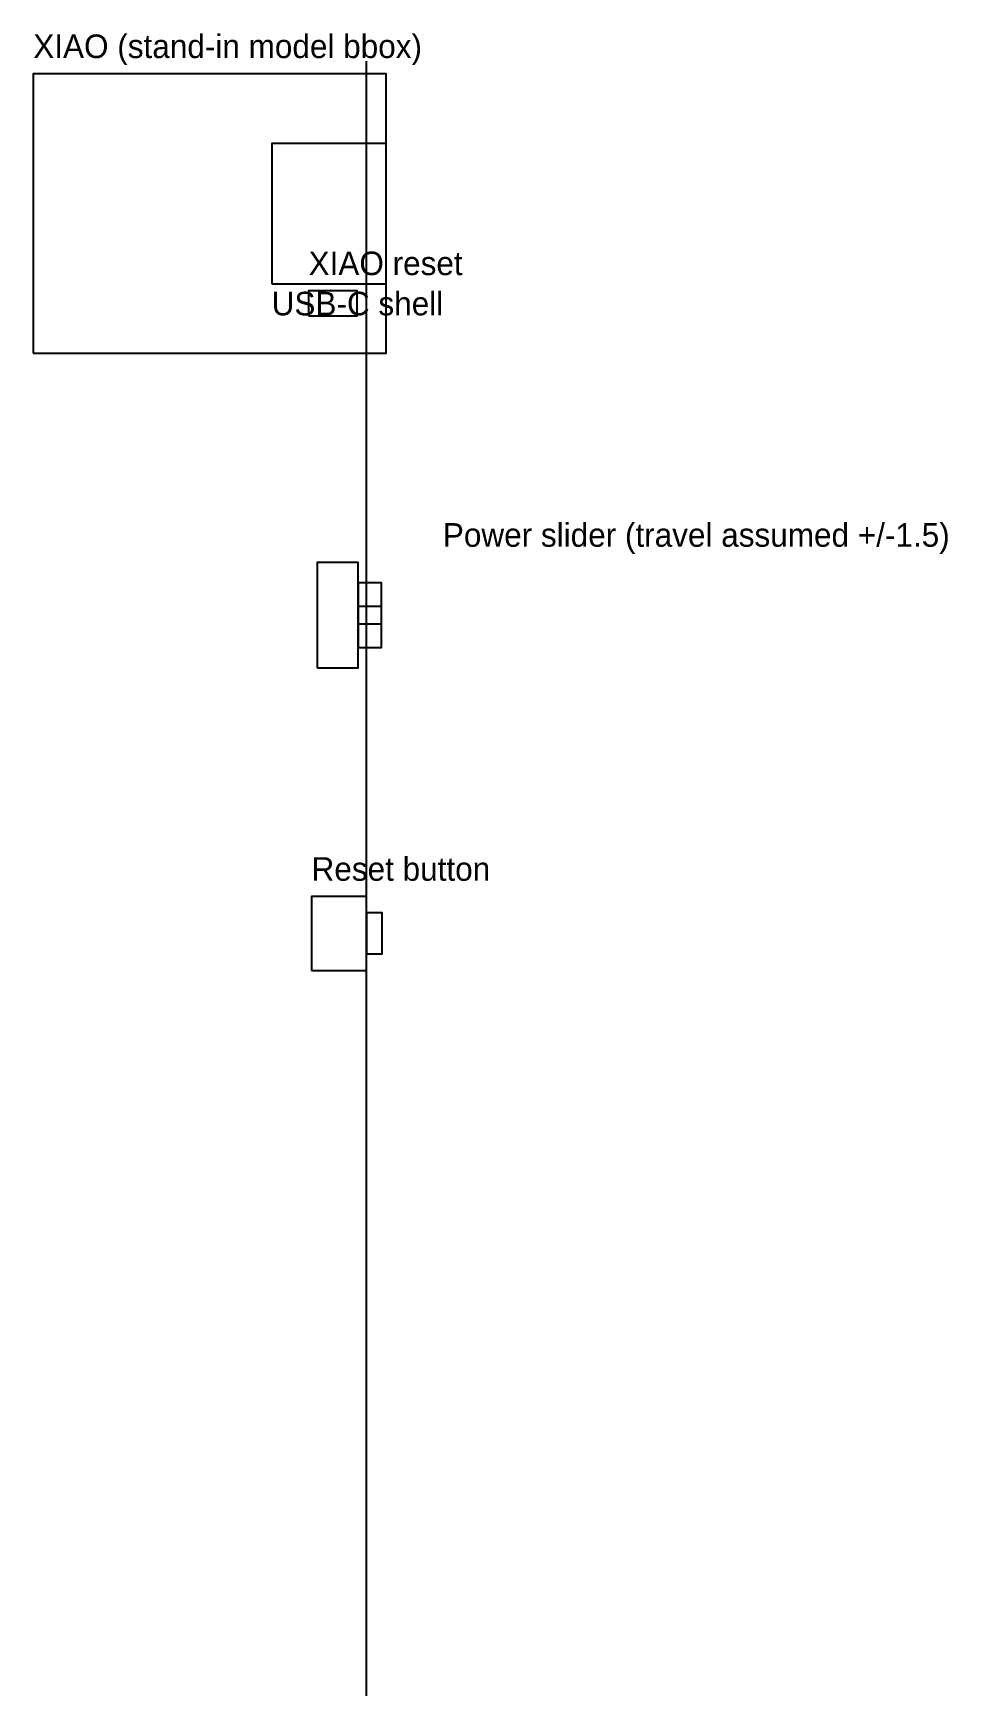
# Model space of a CAD drawing. Header units: millimetres. Extents: x 101 to 159, y -52 to 54.
import ezdxf

# ---------------------------------------------------------------- set-up
doc = ezdxf.new("R2010")
doc.units = ezdxf.units.MM
for name, color, linetype in [('BOARD_EDGE_LINE', 7, 'CONTINUOUS'), ('LABELS', 7, 'CONTINUOUS'), ('POWER_SW_BODY', 3, 'CONTINUOUS'), ('POWER_SW_SLIDER', 1, 'CONTINUOUS'), ('POWER_SW_TRAVEL', 2, 'CONTINUOUS'), ('RESET_BODY', 3, 'CONTINUOUS'), ('RESET_PLUNGER', 1, 'CONTINUOUS'), ('XIAO_BODY', 5, 'CONTINUOUS'), ('XIAO_RESET_BTN', 6, 'CONTINUOUS'), ('XIAO_USB_C', 1, 'CONTINUOUS')]:
    doc.layers.add(name, color=color, linetype=linetype)

msp = doc.modelspace()

# ---------------------------------------------------------------- linework, layer by layer
at = {"layer": 'BOARD_EDGE_LINE'}
msp.add_line((122.25, -52), (122.25, 52), dxfattribs=at)
at = {"layer": 'POWER_SW_BODY'}
msp.add_lwpolyline([(119.11, 13.4), (121.71, 13.4), (121.71, 20.1), (119.11, 20.1)], close=True, dxfattribs=at)
at = {"layer": 'POWER_SW_SLIDER'}
msp.add_lwpolyline([(121.71, 16.2), (123.21, 16.2), (123.21, 17.3), (121.71, 17.3)], close=True, dxfattribs=at)
at = {"layer": 'POWER_SW_TRAVEL'}
msp.add_lwpolyline([(121.71, 14.7), (123.21, 14.7), (123.21, 18.8), (121.71, 18.8)], close=True, dxfattribs=at)
at = {"layer": 'RESET_BODY'}
msp.add_lwpolyline([(118.75, -5.85), (122.25, -5.85), (122.25, -1.15), (118.75, -1.15)], close=True, dxfattribs=at)
at = {"layer": 'RESET_PLUNGER'}
msp.add_lwpolyline([(122.25, -4.8), (123.25, -4.8), (123.25, -2.2), (122.25, -2.2)], close=True, dxfattribs=at)
at = {"layer": 'XIAO_BODY'}
msp.add_lwpolyline([(101.03, 33.41), (123.51, 33.41), (123.51, 51.19), (101.03, 51.19)], close=True, dxfattribs=at)
at = {"layer": 'XIAO_RESET_BTN'}
msp.add_lwpolyline([(118.56, 35.78), (121.65, 35.78), (121.65, 37.38), (118.56, 37.38)], close=True, dxfattribs=at)
at = {"layer": 'XIAO_USB_C'}
msp.add_lwpolyline([(116.21, 37.82), (123.51, 37.82), (123.51, 46.76), (116.21, 46.76)], close=True, dxfattribs=at)

# ---------------------------------------------------------------- texts
at = {"layer": 'LABELS'}
for s, p in [('XIAO (stand-in model bbox)', (101.03, 52.19)), ('XIAO reset', (118.56, 38.38)), ('USB-C shell', (116.21, 35.82)), ('Power slider (travel assumed +/-1.5)', (127.11, 21.1)), ('Reset button', (118.75, -0.15))]:
    msp.add_text(s, height=1.5, dxfattribs=at).set_placement(p)

doc.saveas('drawing.dxf')
